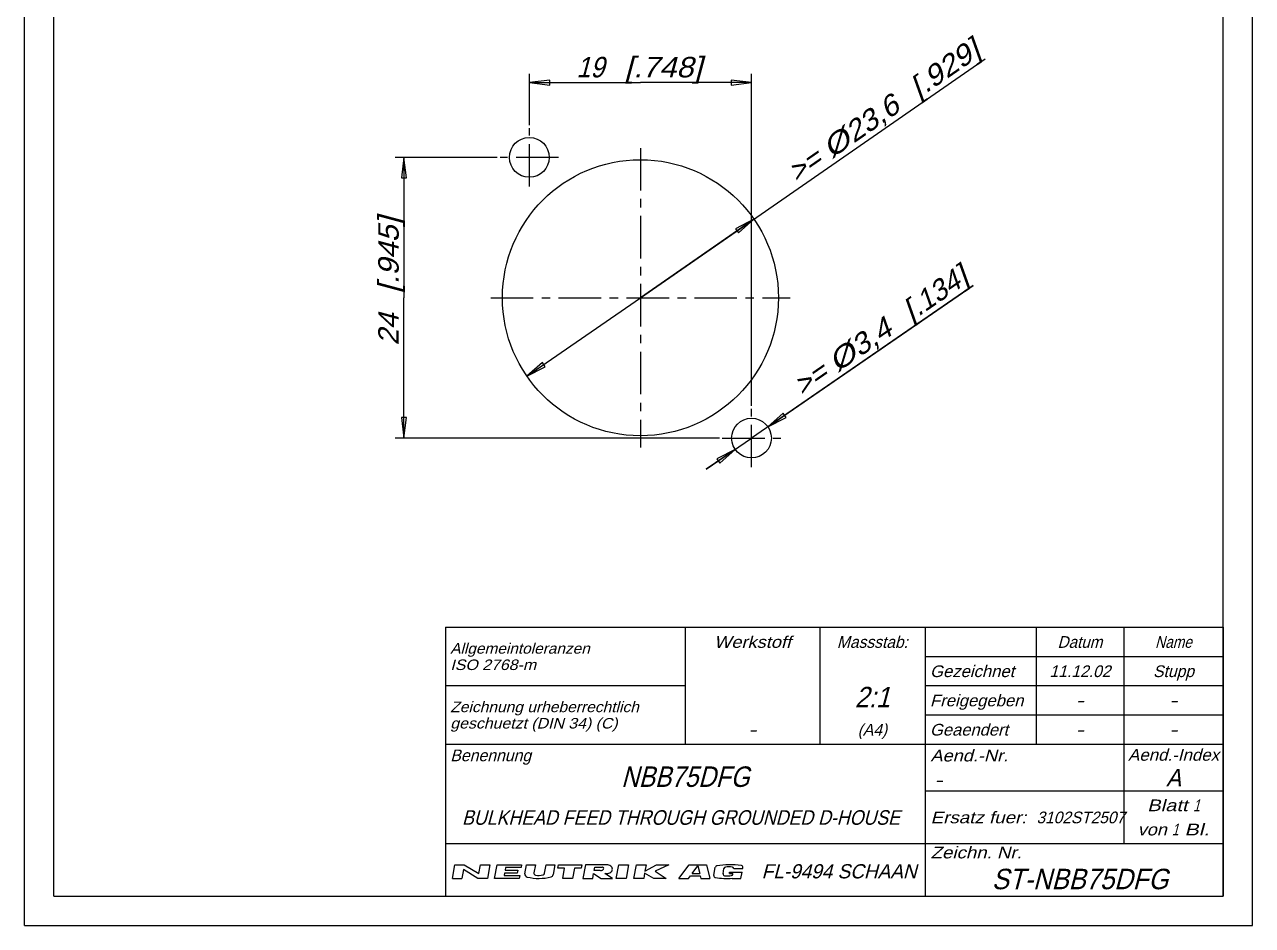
# Model space of a CAD drawing. Extents: x 0 to 210, y 0 to 297.
# Drawn here: x 0 to 210, y 0 to 154 of the extents above; entities that cross this region are included whole.
import ezdxf
from ezdxf.enums import TextEntityAlignment as Align

# ---------------------------------------------------------------- set-up
doc = ezdxf.new("R2010")
doc.units = 0
doc.header["$LTSCALE"] = 19.36
doc.linetypes.add('CENTER', pattern=[0.6, 0.375, -0.075, 0.075, -0.075])
doc.layers.get('0').update_dxf_attribs({"linetype": 'CONTINUOUS'})
doc.layers.add('DEFAULT_1', color=7, linetype='CENTER')
doc.layers.add('ZEICHNUNGSBEMAßUNGEN', color=7, linetype='CONTINUOUS')
doc.styles.get("Standard").update_dxf_attribs({"font": 'txt', "width": 0.8})
doc.dimstyles.get("Standard").update_dxf_attribs({"dimtxt": 0.18, "dimasz": 0.18, "dimexe": 0.18, "dimexo": 0.0625, "dimgap": 0.09, "dimtad": 0, "dimtih": 1, "dimtoh": 1, "dimdec": 4, "dimzin": 0, "dimtxsty": 'STANDARD', "dimcen": 0.09, "dimazin": 3, "dimtfac": 1, "dimtdec": 4, "dimtofl": 0, "dimtmove": 0, "dimatfit": 3, "dimtolj": 1, "dimtzin": 0})

# ---------------------------------------------------------------- blocks, each defined once
blk = doc.blocks.new('NEUTRIK_LOGO_BL0')
at = {"color": 2, "linetype": 'CONTINUOUS'}
for p, q in [((73.2, 8.03), (73.61, 10.38)), ((73.61, 10.38), (75.2, 10.38)), ((75.05, 9.54), (74.79, 8.03)), ((77.55, 8.03), (75.05, 9.54)), ((75.2, 10.38), (77.7, 8.87)), ((77.7, 8.87), (77.97, 10.38)), ((77.97, 10.38), (79.56, 10.38)), ((79.56, 10.38), (79.15, 8.03)), ((80.4, 8.03), (80.82, 10.38)), ((80.82, 10.38), (85.01, 10.38)), ((82.08, 8.96), (82, 8.54)), ((82, 8.54), (84.69, 8.54)), ((84.26, 8.96), (82.08, 8.96)), ((82.24, 9.88), (82.17, 9.46)), ((82.17, 9.46), (84.34, 9.46)), ((84.92, 9.88), (82.24, 9.88)), ((84.34, 9.46), (84.26, 8.96)), ((84.69, 8.54), (84.6, 8.03)), ((85.01, 10.38), (84.92, 9.88)), ((85.58, 8.85), (85.85, 10.38)), ((85.85, 10.38), (87.36, 10.38)), ((87.36, 10.38), (87.11, 8.99)), ((88.94, 8.91), (89.2, 10.38)), ((89.2, 10.38), (90.71, 10.38)), ((90.71, 10.38), (90.41, 8.7)), ((91.19, 9.79), (91.3, 10.38)), ((92.37, 9.79), (91.19, 9.79)), ((91.3, 10.38), (95.32, 10.38)), ((92.06, 8.03), (92.37, 9.79)), ((94.04, 9.79), (93.73, 8.03)), ((95.22, 9.79), (94.04, 9.79)), ((95.32, 10.38), (95.22, 9.79)), ((95.91, 10.38), (95.49, 8.03)), ((99.01, 10.38), (95.91, 10.38)), ((97.17, 8.03), (97.32, 8.87)), ((97.32, 8.87), (98.6, 8.03)), ((97.41, 9.37), (97.51, 9.96)), ((98.47, 9.37), (97.41, 9.37)), ((97.51, 9.96), (98.77, 9.96)), ((100.53, 8.03), (99.25, 8.87)), ((101.2, 8.03), (101.61, 10.38)), ((101.61, 10.38), (103.29, 10.38)), ((103.29, 10.38), (102.87, 8.03)), ((104.21, 8.03), (104.63, 10.38)), ((104.63, 10.38), (106.3, 10.38)), ((106.05, 8.96), (105.89, 8.03)), ((107.65, 8.03), (106.05, 8.96)), ((106.3, 10.38), (106.11, 9.29)), ((106.11, 9.29), (108.05, 10.38)), ((110.16, 10.38), (107.86, 9.29)), ((107.86, 9.29), (109.75, 8.03)), ((108.05, 10.38), (110.16, 10.38)), ((111.89, 8.03), (113.65, 10.38)), ((113.53, 8.03), (113.88, 8.5)), ((113.65, 10.38), (116.61, 10.38)), ((113.88, 8.5), (115.56, 8.5)), ((114.15, 8.87), (115.14, 10.18)), ((114.15, 8.87), (115.47, 8.87)), ((115.14, 10.18), (115.47, 8.87)), ((115.56, 8.5), (115.68, 8.03)), ((116.61, 10.38), (117.2, 8.03)), ((117.89, 8.53), (118.14, 9.94)), ((119.46, 8.85), (119.62, 9.74)), ((120.56, 8.88), (120.59, 9.1)), ((120.56, 8.88), (121.16, 8.88)), ((120.59, 9.1), (122.72, 9.1)), ((121.14, 8.77), (121.16, 8.88)), ((121.29, 9.74), (122.83, 9.74)), ((122.53, 8.03), (122.72, 9.1)), ((122.83, 9.74), (122.85, 9.89)), ((73.2, 8.03), (74.79, 8.03)), ((79.15, 8.03), (77.55, 8.03)), ((84.6, 8.03), (80.4, 8.03)), ((93.73, 8.03), (92.06, 8.03)), ((95.49, 8.03), (97.17, 8.03)), ((98.6, 8.03), (100.53, 8.03)), ((102.87, 8.03), (101.2, 8.03)), ((105.89, 8.03), (104.21, 8.03)), ((109.75, 8.03), (107.65, 8.03)), ((111.89, 8.03), (113.53, 8.03)), ((115.68, 8.03), (117.2, 8.03)), ((121.01, 8.03), (121.02, 8.06)), ((121.01, 8.03), (122.53, 8.03))]:
    blk.add_line(p, q, dxfattribs=at)
for centre, radius, start, end in [((86.07, 8.76), 0.503, 170, 256.2209), ((87.44, 8.93), 0.335, 170, 257.3877), ((87.95, 11.22), 2.68, 257.3877, 286.2627), ((88.61, 8.97), 0.335, 286.2628, 350), ((89.92, 8.79), 0.503, 284.4613, 350), ((98.47, 10.15), 0.778, 270.1988, 285.1919), ((98.47, 10.15), 0.777, 285, 298.8638), ((98.72, 9.44), 0.523, 74.2118, 85.3455), ((98.59, 9.93), 0.523, 298.8638, 315.7883), ((98.77, 9.61), 0.342, 49.806, 74.2116), ((98.72, 9.8), 0.342, 315.7884, 340.194), ((98.88, 9.75), 0.171, 340.194, 49.8059), ((99.18, -1.8), 12.18, 88.0677, 90.7734), ((97.85, 126.73), 117.86, 270.6818, 270.836), ((99.55, 10.19), 1.32, 270.814, 287.332), ((99.55, 9.06), 1.32, 72.668, 88.2637), ((99.63, 9.34), 1.03, 53.0047, 72.668), ((99.63, 9.91), 1.03, 287.332, 306.9953), ((99.77, 9.51), 0.804, 28.8009, 53.0047), ((99.77, 9.74), 0.804, 306.9953, 331.1991), ((99.97, 9.63), 0.572, 331.1991, 28.8008), ((118.19, 8.48), 0.303, 170, 261.4614), ((118.44, 9.89), 0.303, 99.8028, 169.9998), ((120.66, -2.98), 13.36, 81.6599, 99.8028), ((119.76, 8.8), 0.303, 170.0001, 261.5305), ((119.92, 9.68), 0.303, 99.7819, 170), ((120.23, 11.94), 3.47, 261.5305, 281.1931), ((120.46, 6.56), 3.47, 80.2083, 99.7818), ((120.84, 8.83), 0.303, 281.1931, 350), ((121, 9.68), 0.303, 11.4934, 80.2083), ((122.56, 9.94), 0.303, 350, 81.6599), ((87.95, 16.42), 8.38, 256.2209, 284.4613), ((120.13, 21.39), 13.36, 261.4615, 273.8118)]:
    blk.add_arc(centre, radius, start, end, dxfattribs=at)
blk = doc.blocks.new('*D3')
at = {"layer": 'ZEICHNUNGSBEMAßUNGEN', "color": 2, "linetype": 'CONTINUOUS'}
for p, q in [((86.33, 136.83), (86.33, 145.61)), ((124.33, 88.83), (124.33, 145.61)), ((86.33, 144.11), (105.33, 144.11)), ((124.33, 144.11), (105.33, 144.11))]:
    blk.add_line(p, q, dxfattribs=at)
for points in [[(89.83, 144.54), (86.33, 144.11), (89.83, 143.67), (89.83, 144.54)], [(120.83, 143.67), (124.33, 144.11), (120.83, 144.54), (120.83, 143.67)]]:
    blk.add_lwpolyline(points, dxfattribs=at)
at = {"layer": 'ZEICHNUNGSBEMAßUNGEN', "color": 2, "linetype": 'CONTINUOUS', "oblique": 15}
for s, p, p2 in [('19', (94.38, 145.01), (99.13, 145.01)), ('[', (102.63, 145.01), (104.13, 145.01)), ('.748', (104.13, 145.01), (114.38, 145.01)), (']', (114.38, 145.01), (115.88, 145.01))]:
    blk.add_text(s, height=3.5, dxfattribs=at).set_placement(p, p2, align=Align.FIT)
blk = doc.blocks.new('*D4')
at = {"layer": 'ZEICHNUNGSBEMAßUNGEN', "color": 2, "linetype": 'CONTINUOUS'}
for p, q in [((80.83, 131.33), (63.39, 131.33)), ((64.89, 131.33), (64.89, 107.33)), ((64.89, 83.33), (64.89, 107.33)), ((118.83, 83.33), (63.39, 83.33))]:
    blk.add_line(p, q, dxfattribs=at)
for points in [[(65.33, 127.83), (64.89, 131.33), (64.46, 127.83), (65.33, 127.83)], [(64.46, 86.83), (64.89, 83.33), (65.33, 86.83), (64.46, 86.83)]]:
    blk.add_lwpolyline(points, dxfattribs=at)
at = {"layer": 'ZEICHNUNGSBEMAßUNGEN', "color": 2, "linetype": 'CONTINUOUS', "oblique": 15}
for s, p, p2 in [(']', (63.99, 119.66), (63.99, 121.16)), ('.945', (63.99, 109.66), (63.99, 119.66)), ('[', (63.99, 108.16), (63.99, 109.66)), ('24', (63.99, 99.16), (63.99, 104.66))]:
    blk.add_text(s, height=3.5, rotation=90, dxfattribs=at).set_placement(p, p2, align=Align.FIT)
blk = doc.blocks.new('*D5')
at = {"layer": 'ZEICHNUNGSBEMAßUNGEN', "color": 2, "linetype": 'CONTINUOUS'}
for p, q in [((105.33, 107.33), (164.3, 148.16)), ((124.73, 120.77), (105.33, 107.33)), ((85.93, 93.9), (105.33, 107.33))]:
    blk.add_line(p, q, dxfattribs=at)
for points in [[(122.1, 118.41), (124.73, 120.77), (121.61, 119.13), (122.1, 118.41)], [(88.56, 96.25), (85.93, 93.9), (89.05, 95.53), (88.56, 96.25)]]:
    blk.add_lwpolyline(points, dxfattribs=at)
at = {"layer": 'ZEICHNUNGSBEMAßUNGEN', "color": 2, "linetype": 'CONTINUOUS', "oblique": 15}
for s, p, p2 in [(']', (162.55, 148.05), (163.78, 148.9)), ('.929', (154.12, 142.21), (162.55, 148.05)), ('[', (152.89, 141.36), (154.12, 142.21)), ('23,6', (141.79, 133.67), (150.01, 139.37)), ('%%c', (137.95, 131.02), (141.79, 133.67)), ('>= ', (131.99, 126.89), (137.95, 131.02))]:
    blk.add_text(s, height=3.5, rotation=34.6969, dxfattribs=at).set_placement(p, p2, align=Align.FIT)
blk = doc.blocks.new('*D6')
at = {"layer": 'ZEICHNUNGSBEMAßUNGEN', "color": 2, "linetype": 'CONTINUOUS'}
for p, q in [((162.25, 109.41), (124.33, 83.33)), ((127.13, 85.26), (162.25, 109.41)), ((116.59, 78), (124.33, 83.33)), ((121.53, 81.4), (116.59, 78))]:
    blk.add_line(p, q, dxfattribs=at)
for points in [[(129.77, 87.6), (127.13, 85.26), (130.26, 86.88), (129.77, 87.6)], [(118.89, 79.06), (121.53, 81.4), (118.4, 79.78), (118.89, 79.06)]]:
    blk.add_lwpolyline(points, dxfattribs=at)
at = {"layer": 'ZEICHNUNGSBEMAßUNGEN', "color": 2, "linetype": 'CONTINUOUS', "oblique": 15}
for s, p, p2 in [(']', (160.5, 109.31), (161.73, 110.16)), ('.134', (152.88, 104.07), (160.5, 109.31)), ('[', (151.64, 103.22), (152.88, 104.07)), ('3,4', (142.78, 97.12), (148.76, 101.23)), ('%%c', (138.94, 94.48), (142.78, 97.12)), ('>= ', (132.97, 90.37), (138.94, 94.48))]:
    blk.add_text(s, height=3.5, rotation=34.5213, dxfattribs=at).set_placement(p, p2, align=Align.FIT)

msp = doc.modelspace()

# ---------------------------------------------------------------- linework, layer by layer
at = {"color": 7, "linetype": 'CONTINUOUS'}
for p, q in [((0, 0), (0, 297)), ((210, 0), (210, 297)), ((5, 5), (5, 292)), ((205, 5), (205, 292)), ((72, 51), (205, 51)), ((72, 51), (72, 5)), ((113, 51), (113, 31)), ((136, 51), (136, 31)), ((154, 51), (154, 5)), ((173, 51), (173, 31)), ((188, 51), (188, 14)), ((205, 51), (205, 5)), ((154, 46), (205, 46)), ((72, 41), (113, 41)), ((154, 41), (205, 41)), ((154, 36), (205, 36)), ((72, 31), (205, 31)), ((154, 23), (205, 23)), ((72, 14), (205, 14)), ((5, 5), (205, 5)), ((72, 5), (205, 5)), ((0, 0), (210, 0))]:
    msp.add_line(p, q, dxfattribs=at)
at = {"color": 2, "linetype": 'CENTER'}
for p, q in [((86.32983, 126.33115), (86.32983, 136.33115)), ((91.32983, 131.33115), (81.32983, 131.33115)), ((124.32983, 78.33115), (124.32983, 88.33115)), ((119.32983, 83.33115), (129.32983, 83.33115))]:
    msp.add_line(p, q, dxfattribs=at)
at = {"color": 7, "linetype": 'CONTINUOUS'}
for centre, radius in [((86.32983, 131.33115), 3.4), ((105.32983, 107.33115), 23.6), ((124.32983, 83.33115), 3.4)]:
    msp.add_circle(centre, radius, dxfattribs=at)
at = {"layer": 'DEFAULT_1', "color": 2, "linetype": 'CENTER'}
for p, q in [((105.32983, 132.93115), (105.32983, 81.73115)), ((79.72983, 107.33115), (130.92983, 107.33115))]:
    msp.add_line(p, q, dxfattribs=at)

# ---------------------------------------------------------------- block references
at = {"color": 2, "linetype": 'CONTINUOUS'}
msp.add_blockref('NEUTRIK_LOGO_BL0', (0, 0), dxfattribs=at)

# ---------------------------------------------------------------- texts
at = {"color": 2, "linetype": 'CONTINUOUS', "oblique": 15}
for s, height, p, p2 in [(' Allgemeintoleranzen', 1.8, (72.0625, 46.46587), (96.6625, 46.46587)), ('Werkstoff', 2, (117.92857, 47.46472), (131.07143, 47.46472)), ('Massstab:', 2, (138.92857, 47.46472), (151.07143, 47.46472)), ('Datum', 2, (176.66667, 47.46472), (184.33333, 47.46472)), ('Name', 2, (193.35714, 47.46472), (199.64286, 47.46472)), (' ISO 2768-m', 1.8, (72.0625, 43.67063), (87.49107, 43.67063)), (' Gezeichnet', 2, (154.0625, 42.46472), (169.25298, 42.46472)), ('11.12.02', 2, (175.28571, 42.46472), (185.71429, 42.46472)), ('Stupp', 2, (193, 42.46472), (200, 42.46472)), ('2:1', 3.5, (142, 37.29841), (148, 37.29841)), (' Zeichnung urheberrechtlich', 1.8, (72.0625, 36.46587), (105.0625, 36.46587)), (' Freigegeben', 2, (154.0625, 37.46472), (170.8244, 37.46472)), ('-', 2, (179.78571, 37.46472), (181.21429, 37.46472)), ('-', 2, (195.78571, 37.46472), (197.21429, 37.46472)), (' geschuetzt (DIN 34) (C)', 1.8, (72.0625, 33.67063), (101.41964, 33.67063)), ('(', 2, (142.5, 32.46472), (143.35714, 32.46472)), ('A4', 2, (143.35714, 32.46472), (146.64286, 32.46472)), (')', 2, (146.64286, 32.46472), (147.5, 32.46472)), (' Geaendert', 2, (154.0625, 32.46472), (168.20536, 32.46472)), ('-', 2, (123.78571, 32.46472), (125.21429, 32.46472)), ('-', 2, (179.78571, 32.46472), (181.21429, 32.46472)), ('-', 2, (195.78571, 32.46472), (197.21429, 32.46472)), (' Benennung', 2, (72.0625, 28.07812), (86.63393, 28.07812)), (' Aend.-Nr.', 2, (154.0625, 28.03528), (168.20536, 28.03528)), ('Aend.-Index', 2, (188.71429, 28.16469), (204.28571, 28.16469)), ('NBB75DFG', 3.5, (102.04167, 23.68827), (123.95833, 23.68827)), ('A', 3, (195.21429, 23.76476), (197.78571, 23.76476)), ('-', 2, (155.63393, 23.89417), (157.0625, 23.89417)), ('Blatt ', 2, (192, 19.53528), (199.85714, 19.53528)), ('1', 2, (199.85714, 19.53528), (201, 19.53528)), ('BULKHEAD FEED THROUGH GROUNDED D-HOUSE', 2.5, (74.80952, 17.2059), (149.69048, 17.2059)), (' Ersatz fuer:', 2, (154.0625, 17.46472), (171.34821, 17.46472)), ('3102ST2507', 2, (173.0625, 17.46472), (188.20536, 17.46472)), ('von ', 2, (190.35714, 15.39417), (196.21429, 15.39417)), ('1', 2, (196.21429, 15.39417), (197.35714, 15.39417)), (' Bl.', 2, (197.35714, 15.39417), (202.64286, 15.39417)), (' Zeichn. Nr.', 2, (154.0625, 11.46472), (170.53869, 11.46472)), ('ST-NBB75DFG', 3.5, (165.41667, 6.18827), (195.58333, 6.18827))]:
    msp.add_text(s, height=height, dxfattribs=at).set_placement(p, p2, align=Align.FIT)
at = {"color": 4, "linetype": 'CONTINUOUS', "oblique": 15}
msp.add_text('FL-9494 SCHAAN', height=2.43, dxfattribs=at).set_placement((126.04674, 8.04421), (152.54531, 8.04421), align=Align.FIT)

# ---------------------------------------------------------------- dimensions: what is measured, and where the dimension line sits
at = {"layer": 'ZEICHNUNGSBEMAßUNGEN', "color": 2, "linetype": 'CONTINUOUS'}
for p1, p2, picture, middle in [((124.73317, 120.76508), (85.9265, 93.89721), '*D5', (146.88938, 139.33526)), ((127.13114, 85.25797), (121.52852, 81.40432), '*D6', (146.35757, 101.70594))]:
    dim = msp.add_diameter_dim_2p(p1=p1, p2=p2, dimstyle='Standard', dxfattribs=at)
    dim.commit()
    dim.dimension.update_dxf_attribs({"geometry": picture, "text_midpoint": middle})
dim = msp.add_linear_dim(base=(124.32983, 144.10743), p1=(86.32983, 136.83115), p2=(124.32983, 88.83115), dimstyle='Standard', dxfattribs=at)
dim.commit()
dim.dimension.update_dxf_attribs({"geometry": '*D3', "text_midpoint": (105.13064, 146.7633)})
dim = msp.add_linear_dim(base=(64.89478, 83.33115), p1=(80.82983, 131.33115), p2=(118.82983, 83.33115), angle=270, dimstyle='Standard', dxfattribs=at)
dim.commit()
dim.dimension.update_dxf_attribs({"geometry": '*D4', "text_midpoint": (62.23892, 110.15843)})

doc.saveas('drawing.dxf')
